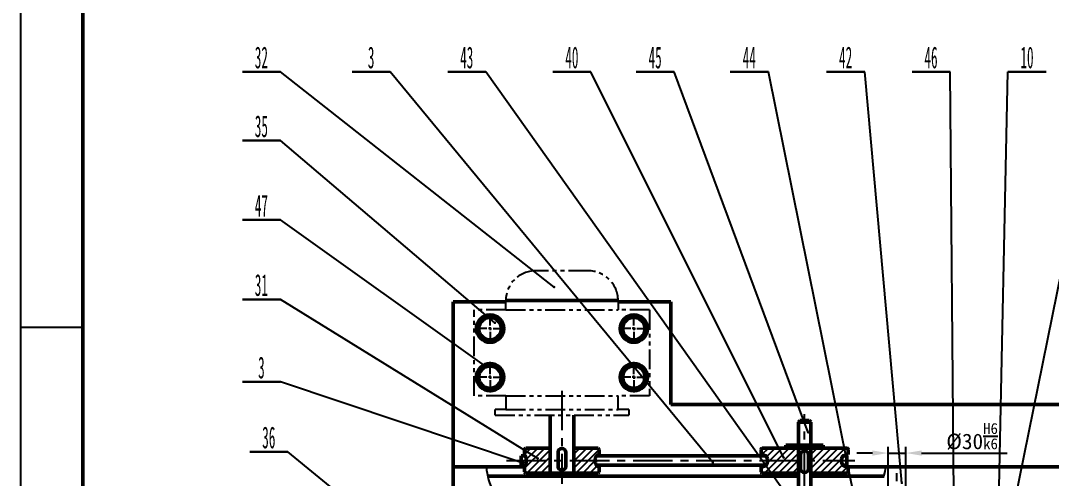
# Model space of a CAD drawing. Header units: millimetres. Extents: x 0 to 1189, y 0 to 841.
# Drawn here: x -0.1 to 331.2, y 371.9 to 519.1 of the extents above; entities that cross this region are included whole.
import ezdxf

# ---------------------------------------------------------------- set-up
doc = ezdxf.new("R2010")
doc.units = ezdxf.units.MM
doc.header["$PDSIZE"] = -1
doc.linetypes.add('CENTERX2', pattern=[20.32, 12.7, -2.54, 2.54, -2.54])
doc.linetypes.add('PHANTOM', pattern=[12.7, 6.35, -1.27, 1.27, -1.27, 1.27, -1.27])
for name, color, linetype in [('中心线', 1, 'CENTERX2'), ('剖面线', 6, 'Continuous'), ('双点划线', 2, 'PHANTOM'), ('尺寸线', 3, 'Continuous'), ('符号', 4, 'Continuous'), ('细实线', 7, 'Continuous')]:
    doc.layers.add(name, color=color, linetype=linetype)
doc.layers.add('粗实线', color=255, linetype='Continuous', lineweight=50)
doc.styles.add('SLDTEXTSTYLE5', font='TXT', dxfattribs={"width": 0.44421})
doc.dimstyles.new('SLDDIMSTYLE1', dxfattribs={"dimtxt": 0.18, "dimasz": 0.8, "dimexe": 0, "dimexo": 0.0625, "dimgap": 0, "dimtad": 0, "dimtih": 1, "dimtoh": 1, "dimdec": 0, "dimrnd": 1e-09, "dimzin": 0, "dimdsep": 46, "dimtxsty": 'Standard', "dimblk1": 'DOT', "dimblk2": 'DOT', "dimsah": 1, "dimcen": 0.09, "dimadec": 0, "dimazin": 0, "dimtfac": 0.8, "dimtdec": 0, "dimtofl": 0, "dimtmove": 0, "dimatfit": 3, "dimldrblk": 'DOT', "dimfxl": 0, "dimfrac": 2, "dimtolj": 1, "dimtzin": 0, "dimarcsym": 0})
doc.dimstyles.new('副本 ISO-25', dxfattribs={"dimscale": 2, "dimtxt": 2.5, "dimasz": 2.5, "dimexe": 1, "dimexo": 0, "dimtad": 1, "dimtoh": 1, "dimlfac": 5, "dimdsep": 46, "dimtxsty": 'Standard', "dimcen": 2.5, "dimclrd": 3, "dimclre": 3, "dimadec": 0, "dimazin": 0, "dimtfac": 1, "dimtmove": 0, "dimatfit": 3, "dimfxl": 0, "dimarcsym": 0})

# ---------------------------------------------------------------- blocks, each defined once
blk = doc.blocks.new('SW_NOTE_0_36')
at = {"layer": '符号', "color": 0}
for p, q in [((-12.24, 0), (0, 0)), ((0, 0), (-12.24, 0)), ((-12.24, 0), (0, 0)), ((0, 0), (-12.24, 0)), ((-12.24, 0), (0, 0)), ((0, 0), (-12.24, 0))]:
    blk.add_line(p, q, dxfattribs=at)
at = {"layer": '符号', "color": 0, "insert": (-6.13, 8.12), "char_height": 7, "attachment_point": 2, "style": 'SLDTEXTSTYLE5'}
blk.add_mtext('32', dxfattribs=at)
blk = doc.blocks.new('_Dot')
at = {"color": 0, "linetype": 'ByBlock', "lineweight": -2}
blk.add_line((-0.5, 0), (-1, 0), dxfattribs=at)
at = {"color": 0, "linetype": 'ByBlock', "const_width": 0.5}
blk.add_lwpolyline([(-0.25, 0, 1), (0.25, 0, 1)], format="xyb", close=True, dxfattribs=at)
blk = doc.blocks.new('SW_NOTE_0_37')
at = {"layer": '符号', "color": 0}
for p, q in [((-12.24, 0), (0, 0)), ((0, 0), (-12.24, 0)), ((-12.24, 0), (0, 0)), ((0, 0), (-12.24, 0)), ((-12.24, 0), (0, 0)), ((0, 0), (-12.24, 0))]:
    blk.add_line(p, q, dxfattribs=at)
at = {"layer": '符号', "color": 0, "insert": (-6.13, 8.12), "char_height": 7, "attachment_point": 2, "style": 'SLDTEXTSTYLE5'}
blk.add_mtext('35', dxfattribs=at)
blk = doc.blocks.new('SW_NOTE_0_38')
at = {"layer": '符号', "color": 0}
for p, q in [((-12.24, 0), (0, 0)), ((0, 0), (-12.24, 0)), ((-12.24, 0), (0, 0)), ((0, 0), (-12.24, 0)), ((-12.24, 0), (0, 0)), ((0, 0), (-12.24, 0))]:
    blk.add_line(p, q, dxfattribs=at)
at = {"layer": '符号', "color": 0, "insert": (-6.13, 8.12), "char_height": 7, "attachment_point": 2, "style": 'SLDTEXTSTYLE5'}
blk.add_mtext('47', dxfattribs=at)
blk = doc.blocks.new('SW_NOTE_0_39')
at = {"layer": '符号', "color": 0}
for p, q in [((-12.24, 0), (0, 0)), ((0, 0), (-12.24, 0)), ((-12.24, 0), (0, 0)), ((0, 0), (-12.24, 0)), ((-12.24, 0), (0, 0)), ((0, 0), (-12.24, 0))]:
    blk.add_line(p, q, dxfattribs=at)
at = {"layer": '符号', "color": 0, "insert": (-6.13, 8.12), "char_height": 7, "attachment_point": 2, "style": 'SLDTEXTSTYLE5'}
blk.add_mtext('31', dxfattribs=at)
blk = doc.blocks.new('SW_NOTE_0_40')
at = {"layer": '符号', "color": 0}
for p, q in [((-12.24, 0), (0, 0)), ((0, 0), (-12.24, 0)), ((-12.24, 0), (0, 0)), ((0, 0), (-12.24, 0)), ((-12.24, 0), (0, 0)), ((0, 0), (-12.24, 0))]:
    blk.add_line(p, q, dxfattribs=at)
at = {"layer": '符号', "color": 0, "insert": (-6.12, 8.12), "char_height": 7, "attachment_point": 2, "style": 'SLDTEXTSTYLE5'}
blk.add_mtext('3', dxfattribs=at)
blk = doc.blocks.new('SW_NOTE_0_42')
at = {"layer": '符号', "color": 0}
for p, q in [((-12.24, 0), (0, 0)), ((0, 0), (-12.24, 0)), ((-12.24, 0), (0, 0)), ((0, 0), (-12.24, 0)), ((-12.24, 0), (0, 0)), ((0, 0), (-12.24, 0))]:
    blk.add_line(p, q, dxfattribs=at)
at = {"layer": '符号', "color": 0, "insert": (-6.13, 8.12), "char_height": 7, "attachment_point": 2, "style": 'SLDTEXTSTYLE5'}
blk.add_mtext('36', dxfattribs=at)
blk = doc.blocks.new('SW_NOTE_0_47')
at = {"layer": '符号', "color": 0}
for p, q in [((-12.24, 0), (0, 0)), ((0, 0), (-12.24, 0)), ((-12.24, 0), (0, 0)), ((0, 0), (-12.24, 0)), ((-12.24, 0), (0, 0)), ((0, 0), (-12.24, 0))]:
    blk.add_line(p, q, dxfattribs=at)
at = {"layer": '符号', "color": 0, "insert": (-6.12, 8.12), "char_height": 7, "attachment_point": 2, "style": 'SLDTEXTSTYLE5'}
blk.add_mtext('3', dxfattribs=at)
blk = doc.blocks.new('SW_NOTE_0_48')
at = {"layer": '符号', "color": 0}
for p, q in [((-12.24, 0), (0, 0)), ((0, 0), (-12.24, 0)), ((-12.24, 0), (0, 0)), ((0, 0), (-12.24, 0)), ((-12.24, 0), (0, 0)), ((0, 0), (-12.24, 0))]:
    blk.add_line(p, q, dxfattribs=at)
at = {"layer": '符号', "color": 0, "insert": (-6.13, 8.12), "char_height": 7, "attachment_point": 2, "style": 'SLDTEXTSTYLE5'}
blk.add_mtext('40', dxfattribs=at)
blk = doc.blocks.new('SW_NOTE_0_49')
at = {"layer": '符号', "color": 0}
for p, q in [((-12.24, 0), (0, 0)), ((0, 0), (-12.24, 0)), ((-12.24, 0), (0, 0)), ((0, 0), (-12.24, 0)), ((-12.24, 0), (0, 0)), ((0, 0), (-12.24, 0))]:
    blk.add_line(p, q, dxfattribs=at)
at = {"layer": '符号', "color": 0, "insert": (-6.13, 8.12), "char_height": 7, "attachment_point": 2, "style": 'SLDTEXTSTYLE5'}
blk.add_mtext('45', dxfattribs=at)
blk = doc.blocks.new('SW_NOTE_0_50')
at = {"layer": '符号', "color": 0}
for p, q in [((-12.24, 0), (0, 0)), ((0, 0), (-12.24, 0)), ((-12.24, 0), (0, 0)), ((0, 0), (-12.24, 0)), ((-12.24, 0), (0, 0)), ((0, 0), (-12.24, 0))]:
    blk.add_line(p, q, dxfattribs=at)
at = {"layer": '符号', "color": 0, "insert": (-6.13, 8.12), "char_height": 7, "attachment_point": 2, "style": 'SLDTEXTSTYLE5'}
blk.add_mtext('43', dxfattribs=at)
blk = doc.blocks.new('SW_NOTE_0_51')
at = {"layer": '符号', "color": 0}
for p, q in [((-12.24, 0), (0, 0)), ((0, 0), (-12.24, 0)), ((-12.24, 0), (0, 0)), ((0, 0), (-12.24, 0)), ((-12.24, 0), (0, 0)), ((0, 0), (-12.24, 0))]:
    blk.add_line(p, q, dxfattribs=at)
at = {"layer": '符号', "color": 0, "insert": (-6.13, 8.12), "char_height": 7, "attachment_point": 2, "style": 'SLDTEXTSTYLE5'}
blk.add_mtext('44', dxfattribs=at)
blk = doc.blocks.new('SW_NOTE_0_52')
at = {"layer": '符号', "color": 0}
for p, q in [((-12.24, 0), (0, 0)), ((0, 0), (-12.24, 0)), ((-12.24, 0), (0, 0)), ((0, 0), (-12.24, 0)), ((-12.24, 0), (0, 0)), ((0, 0), (-12.24, 0))]:
    blk.add_line(p, q, dxfattribs=at)
at = {"layer": '符号', "color": 0, "insert": (-6.13, 8.12), "char_height": 7, "attachment_point": 2, "style": 'SLDTEXTSTYLE5'}
blk.add_mtext('42', dxfattribs=at)
blk = doc.blocks.new('SW_NOTE_0_53')
at = {"layer": '符号', "color": 0}
for p, q in [((0, 0), (12.24, 0)), ((12.24, 0), (0, 0)), ((0, 0), (12.24, 0)), ((12.24, 0), (0, 0)), ((0, 0), (12.24, 0)), ((12.24, 0), (0, 0))]:
    blk.add_line(p, q, dxfattribs=at)
at = {"layer": '符号', "color": 0, "insert": (6.12, 8.12), "char_height": 7, "attachment_point": 2, "style": 'SLDTEXTSTYLE5'}
blk.add_mtext('10', dxfattribs=at)
blk = doc.blocks.new('SW_NOTE_0_62')
at = {"layer": '符号', "color": 0}
for p, q in [((-12.24, 0), (0, 0)), ((0, 0), (-12.24, 0)), ((-12.24, 0), (0, 0)), ((0, 0), (-12.24, 0)), ((-12.24, 0), (0, 0)), ((0, 0), (-12.24, 0))]:
    blk.add_line(p, q, dxfattribs=at)
at = {"layer": '符号', "color": 0, "insert": (-6.13, 8.12), "char_height": 7, "attachment_point": 2, "style": 'SLDTEXTSTYLE5'}
blk.add_mtext('46', dxfattribs=at)
blk = doc.blocks.new('SW_CENTERMARKSYMBOL_13')
at = {"layer": '中心线', "color": 0}
for p, q in [((0, 1), (0, 4.9)), ((-1, 0), (-4.9, 0)), ((0, 0), (-0.5, 0)), ((0, 0), (0, 0.5)), ((0, 0), (0, -0.5)), ((0, 0), (0.5, 0)), ((1, 0), (4.9, 0)), ((0, -1), (0, -4.9))]:
    blk.add_line(p, q, dxfattribs=at)
blk = doc.blocks.new('SW_CENTERMARKSYMBOL_14')
at = {"layer": '中心线', "color": 0}
for p, q in [((0, 1), (0, 4.9)), ((-1, 0), (-4.9, 0)), ((0, 0), (-0.5, 0)), ((0, 0), (0, 0.5)), ((0, 0), (0, -0.5)), ((0, 0), (0.5, 0)), ((1, 0), (4.9, 0)), ((0, -1), (0, -4.9))]:
    blk.add_line(p, q, dxfattribs=at)
blk = doc.blocks.new('SW_CENTERMARKSYMBOL_15')
at = {"layer": '中心线', "color": 0}
for p, q in [((0, 1), (0, 4.9)), ((-1, 0), (-4.9, 0)), ((0, 0), (-0.5, 0)), ((0, 0), (0, 0.5)), ((0, 0), (0, -0.5)), ((0, 0), (0.5, 0)), ((1, 0), (4.9, 0)), ((0, -1), (0, -4.9))]:
    blk.add_line(p, q, dxfattribs=at)
blk = doc.blocks.new('SW_CENTERMARKSYMBOL_16')
at = {"layer": '中心线', "color": 0}
for p, q in [((0, 1), (0, 4.9)), ((-1, 0), (-4.9, 0)), ((0, 0), (-0.5, 0)), ((0, 0), (0, 0.5)), ((0, 0), (0, -0.5)), ((0, 0), (0.5, 0)), ((1, 0), (4.9, 0)), ((0, -1), (0, -4.9))]:
    blk.add_line(p, q, dxfattribs=at)
blk = doc.blocks.new('*D179')
at = {"layer": 'Defpoints', "color": 0}
for p in [(284.46, 380.09), (278.69, 368.01), (284.46, 368.01)]:
    blk.add_point(p, dxfattribs=at)
at = {"layer": '尺寸线', "color": 3, "lineweight": -2}
for p, q in [((278.69, 368.01), (278.69, 382.09)), ((284.46, 368.01), (284.46, 382.09)), ((273.69, 380.09), (268.69, 380.09)), ((278.69, 380.09), (284.46, 380.09)), ((289.46, 380.09), (316.96, 380.09))]:
    blk.add_line(p, q, dxfattribs=at)
at = {"layer": '尺寸线', "color": 3}
for points in [[(273.69, 380.92), (273.69, 379.25), (278.69, 380.09)], [(289.46, 380.92), (289.46, 379.25), (284.46, 380.09)]]:
    blk.add_solid(points, dxfattribs=at)
at = {"layer": '尺寸线', "color": 0, "insert": (305.71, 385.42), "char_height": 5, "attachment_point": 5}
blk.add_mtext('%%C30{\\H0.7x;\\SH6/k6;}', dxfattribs=at)

msp = doc.modelspace()

# ---------------------------------------------------------------- hatches: boundary and pattern name
at = {"layer": '剖面线'}
h = msp.add_hatch(dxfattribs=at)
h.set_pattern_fill('ANSI31', color=256, scale=0.5, style=0)
edge = h.paths.add_edge_path()
edge.add_spline(control_points=[(162.4609, 377.2425), (162.4609, 377.1232), (162.4475, 377.0032), (162.421, 376.887), (162.3812, 376.7124), (162.3107, 376.5422), (162.2153, 376.3907), (162.1304, 376.2557), (162.024, 376.1321), (161.9029, 376.0283)], knot_values=[0.0000002, 0.0000002, 0.0000002, 0.0000002, 0.00178884, 0.00178884, 0.00178884, 0.0044966, 0.0044966, 0.0044966, 0.00690766, 0.00690766, 0.00690766, 0.00690766], weights=[1, 1, 1, 1, 1, 1, 1, 1, 1, 1], degree=3, periodic=0)
edge.add_line((161.9029, 376.0283), (161.9029, 374.0738))
edge.add_line((161.9029, 374.0738), (162.3029, 373.6738))
edge.add_line((162.3029, 373.6738), (169.9029, 373.6738))
edge.add_line((169.9029, 373.6738), (170.1029, 373.8738))
edge.add_line((170.1029, 373.8738), (170.1029, 381.4738))
edge.add_line((170.1029, 381.4738), (169.9029, 381.6738))
edge.add_line((169.9029, 381.6738), (162.3029, 381.6738))
edge.add_line((162.3029, 381.6738), (161.9029, 381.2738))
edge.add_line((161.9029, 381.2738), (161.9029, 379.3193))
edge.add_spline(control_points=[(161.9029, 379.3193), (161.9785, 379.2545), (162.0482, 379.1823), (162.1104, 379.1046), (162.2222, 378.9648), (162.3115, 378.8037), (162.3708, 378.6347), (162.43, 378.4657), (162.4609, 378.2842), (162.4609, 378.1051)], knot_values=[0.00029639, 0.00029639, 0.00029639, 0.00029639, 0.00178886, 0.00178886, 0.00178886, 0.00449661, 0.00449661, 0.00449661, 0.00720417, 0.00720417, 0.00720417, 0.00720417], weights=[1, 1, 1, 1, 1, 1, 1, 1, 1, 1], degree=3, periodic=0)
edge.add_line((162.4609, 378.1051), (162.4609, 377.2425))
h = msp.add_hatch(dxfattribs=at)
h.set_pattern_fill('ANSI31', color=256, scale=0.5, style=0)
edge = h.paths.add_edge_path(flags=0)
edge.add_spline(control_points=[(184.6194, 378.1051), (184.6194, 378.1326), (184.6201, 378.16), (184.6215, 378.1873), (184.6307, 378.3662), (184.6709, 378.5459), (184.7388, 378.7116), (184.8067, 378.8773), (184.9041, 379.0336), (185.023, 379.1675), (185.1419, 379.3014), (185.2856, 379.4166), (185.4421, 379.5036), (185.5852, 379.5832), (185.7425, 379.6412), (185.9029, 379.6735)], knot_values=[0.0000002, 0.0000002, 0.0000002, 0.0000002, 0.00041132, 0.00041132, 0.00041132, 0.00313526, 0.00313526, 0.00313526, 0.00585922, 0.00585922, 0.00585922, 0.00858318, 0.00858318, 0.00858318, 0.01107323, 0.01107323, 0.01107323, 0.01107323], weights=[1, 1, 1, 1, 1, 1, 1, 1, 1, 1, 1, 1, 1, 1, 1, 1], degree=3, periodic=0)
edge.add_line((185.9029, 379.6735), (185.9029, 381.2738))
edge.add_line((185.9029, 381.2738), (185.5029, 381.6738))
edge.add_line((185.5029, 381.6738), (177.9029, 381.6738))
edge.add_line((177.9029, 381.6738), (177.7029, 381.4738))
edge.add_line((177.7029, 381.4738), (177.7029, 373.8738))
edge.add_line((177.7029, 373.8738), (177.9029, 373.6738))
edge.add_line((177.9029, 373.6738), (185.5029, 373.6738))
edge.add_line((185.5029, 373.6738), (185.9029, 374.0738))
edge.add_line((185.9029, 374.0738), (185.9029, 375.6741))
edge.add_spline(control_points=[(185.9029, 375.6741), (185.8913, 375.6764), (185.8797, 375.6789), (185.8681, 375.6815), (185.6934, 375.7208), (185.5231, 375.7908), (185.3712, 375.8858), (185.2194, 375.9807), (185.0818, 376.1032), (184.97, 376.243), (184.8581, 376.3828), (184.7688, 376.5439), (184.7096, 376.7129), (184.6503, 376.8819), (184.6194, 377.0634), (184.6194, 377.2425)], knot_values=[0.00023342, 0.00023342, 0.00023342, 0.00023342, 0.00041137, 0.00041137, 0.00041137, 0.00313532, 0.00313532, 0.00313532, 0.00585926, 0.00585926, 0.00585926, 0.0085832, 0.0085832, 0.0085832, 0.01130693, 0.01130693, 0.01130693, 0.01130693], weights=[1, 1, 1, 1, 1, 1, 1, 1, 1, 1, 1, 1, 1, 1, 1, 1], degree=3, periodic=0)
edge.add_line((184.6194, 377.2425), (184.6194, 378.1051))
h = msp.add_hatch(dxfattribs=at)
h.set_pattern_fill('ANSI31', color=256, scale=0.5, style=0)
edge = h.paths.add_edge_path(flags=0)
edge.add_line((237.8749, 381.2738), (237.8749, 379.6738))
edge.add_arc((238.1329, 377.8159), 1.8758, 7.903842, 97.903842, ccw=False)
edge.add_line((239.9908, 378.0738), (239.9908, 377.2738))
edge.add_arc((238.1329, 377.5317), 1.8758, 262.096158, 352.096158, ccw=False)
edge.add_line((237.8749, 375.6738), (237.8749, 374.0738))
edge.add_arc((238.2749, 374.0738), 0.4, 180, 270)
edge.add_line((238.2749, 373.6738), (249.8749, 373.6738))
edge.add_line((249.8749, 373.6738), (249.8749, 381.6738))
edge.add_line((249.8749, 381.6738), (238.2749, 381.6738))
edge.add_arc((238.2749, 381.2738), 0.4, 90, 180)
h = msp.add_hatch(dxfattribs=at)
h.set_pattern_fill('ANSI31', color=256, scale=0.5, style=0)
edge = h.paths.add_edge_path(flags=0)
edge.add_line((265.4749, 381.6738), (253.8749, 381.6738))
edge.add_line((253.8749, 381.6738), (253.8749, 373.6738))
edge.add_line((253.8749, 373.6738), (265.4749, 373.6738))
edge.add_arc((265.4749, 374.0738), 0.4, 270, 360)
edge.add_line((265.8749, 374.0738), (265.8749, 375.6738))
edge.add_arc((265.617, 377.5317), 1.8758, 187.903842, 277.903842, ccw=False)
edge.add_line((263.7591, 377.2738), (263.7591, 378.0738))
edge.add_arc((265.617, 377.8159), 1.8758, 82.096158, 172.096158, ccw=False)
edge.add_line((265.8749, 379.6738), (265.8749, 381.2738))
edge.add_arc((265.4749, 381.2738), 0.4, 0, 90)
h = msp.add_hatch(dxfattribs=at)
h.set_pattern_fill('ANSI31', color=256, style=0)
h.paths.add_polyline_path([(160.7609, 376.1738), (161.7609, 376.1738), (161.7609, 379.1738), (160.7609, 379.1738)], flags=0)
at = {"layer": '粗实线'}
h = msp.add_hatch(color=256, dxfattribs=at)
h.dxf.hatch_style = 1
h.paths.add_polyline_path([(250.1749, 382.6516), (249.8749, 382.6516), (245.8749, 382.6516), (245.8749, 381.6738), (249.8749, 381.6738), (250.1749, 381.6738)])
h.paths.add_polyline_path([(257.8749, 382.6516), (253.8749, 382.6516), (253.5749, 382.6516), (253.5749, 381.6738), (253.8749, 381.6738), (257.8749, 381.6738)])

# ---------------------------------------------------------------- linework, layer by layer
msp.add_arc((267.8749, 375.6738), 10, 342.542397, 0)
msp.add_open_spline([(149.557, 375.6738), (150.1276, 370.1635), (159.2336, 349.689), (193.2827, 348.1104), (198.0968, 362.9274), (198.35, 365.6738)], degree=3, knots=[0.39264045, 0.39264045, 0.39264045, 0.39264045, 0.509681418, 0.803556121, 0.864491743, 0.864491743, 0.864491743, 0.864491743])
at = {"layer": '中心线'}
for p, q in [((173.9029, 400.1336), (173.9029, 370.2175)), ((251.8749, 328.5591), (251.8749, 392.5591)), ((156.1249, 377.6459), (268.057, 377.6459)), ((281.5749, 294.8761), (281.5749, 375.6218))]:
    msp.add_line(p, q, dxfattribs=at)
at = {"layer": '剖面线'}
msp.add_line((249.8749, 381.6738), (245.8749, 381.6738), dxfattribs=at)
at = {"layer": '双点划线'}
for p, q in [((155.8661, 426.0738), (155.8661, 429.0738)), ((191.9398, 429.0738), (191.9398, 426.0738)), ((145.7199, 398.4738), (145.7199, 426.0738)), ((155.8661, 426.0738), (145.7199, 426.0738)), ((155.8661, 426.0738), (155.8768, 426.0738)), ((155.8661, 426.0738), (191.9398, 426.0738)), ((202.0859, 426.0738), (191.9398, 426.0738)), ((202.0859, 426.0738), (202.0859, 398.4738)), ((155.8768, 398.4738), (145.7199, 398.4738)), ((155.8768, 398.4738), (155.8768, 394.0738)), ((155.8768, 398.4738), (191.9291, 398.4738)), ((191.9291, 394.0738), (191.9291, 398.4738)), ((202.0859, 398.4738), (191.9291, 398.4738)), ((152.4189, 392.2738), (152.4189, 394.0738)), ((155.8768, 394.0738), (152.4189, 394.0738)), ((152.4189, 392.2738), (195.3869, 392.2738)), ((155.8768, 394.0738), (191.9291, 394.0738)), ((195.3869, 394.0738), (191.9291, 394.0738)), ((195.3869, 394.0738), (195.3869, 392.2738))]:
    msp.add_line(p, q, dxfattribs=at)
for centre, start, end in [((165.4661, 429.0738), 90, 180), ((182.3398, 429.0738), 0, 90)]:
    msp.add_arc(centre, 9.6, start, end, dxfattribs=at)
msp.add_open_spline([(182.3398, 438.6738), (182.3257, 438.6738), (182.2978, 438.6738), (182.0735, 438.6738), (181.7205, 438.6738), (181.2303, 438.6738), (180.6155, 438.6738), (179.8856, 438.6738), (179.0537, 438.6738), (178.1334, 438.6738), (177.1407, 438.6738), (176.0928, 438.6738), (175.0073, 438.6738), (173.903, 438.6738), (172.7986, 438.6738), (171.7131, 438.6738), (170.6652, 438.6738), (169.6725, 438.6738), (168.7523, 438.6738), (167.9203, 438.6738), (167.1904, 438.6738), (166.5756, 438.6738), (166.0854, 438.6738), (165.7324, 438.6738), (165.5081, 438.6738), (165.4801, 438.6738), (165.4661, 438.6738)], degree=3, knots=[0, 0, 0, 0, 0.04176784, 0.08329882, 0.12500307, 0.16664437, 0.2083561, 0.24999948, 0.29165369, 0.33335125, 0.37499958, 0.41665257, 0.45834748, 0.49999998, 0.54164883, 0.58334373, 0.62500038, 0.66664505, 0.70834261, 0.75000048, 0.7916402, 0.83335193, 0.87499689, 0.91669749, 0.95823033, 1, 1, 1, 1], dxfattribs=at)
at = {"layer": '粗实线'}
for p, q in [((19.9495, 820.9821), (19.9495, 19.9821)), ((138.9029, 428.6738), (155.8661, 428.6738)), ((138.9029, 375.6738), (138.9029, 428.6738)), ((191.9398, 429.0738), (155.8661, 429.0738)), ((191.9398, 428.6738), (208.9029, 428.6738)), ((208.9029, 395.6738), (208.9029, 428.6738)), ((208.9029, 395.6738), (383.9029, 395.6738)), ((170.1029, 392.2738), (170.1029, 381.6738)), ((177.7029, 373.6738), (177.7029, 392.2738)), ((250.3749, 390.5591), (249.8749, 390.0591)), ((249.8749, 390.0591), (249.8749, 382.6516)), ((249.8749, 390.0591), (253.8749, 390.0591)), ((253.3749, 390.5591), (250.3749, 390.5591)), ((253.3749, 390.5591), (253.8749, 390.0591)), ((253.8749, 382.6516), (253.8749, 390.0591)), ((162.3029, 381.6738), (161.9029, 381.2738)), ((161.9029, 381.2738), (161.9029, 379.3193)), ((162.3029, 381.6738), (170.1029, 381.6738)), ((170.1029, 381.6738), (170.1029, 373.6738)), ((177.7029, 381.6738), (177.9029, 381.6738)), ((177.7029, 373.8738), (177.7029, 381.4738)), ((177.9029, 381.6738), (185.5029, 381.6738)), ((185.9029, 381.2738), (185.5029, 381.6738)), ((185.9029, 379.6735), (185.9029, 381.2738)), ((237.8749, 379.6738), (237.8749, 381.2738)), ((249.8749, 381.6738), (238.2749, 381.6738)), ((245.8749, 381.6738), (245.8749, 382.6516)), ((245.8749, 382.6516), (249.8749, 382.6516)), ((249.8749, 382.6516), (253.8749, 382.6516)), ((249.8749, 373.6738), (249.8749, 381.6738)), ((249.8749, 381.6738), (253.8749, 381.6738)), ((249.8749, 381.6738), (249.8749, 364.3363)), ((250.1749, 382.6516), (250.1749, 381.6738)), ((253.5749, 382.6516), (253.5749, 381.6738)), ((253.8749, 382.6516), (257.8749, 382.6516)), ((253.8749, 381.6738), (253.8749, 373.6738)), ((265.4749, 381.6738), (253.8749, 381.6738)), ((253.8749, 364.3363), (253.8749, 381.6738)), ((257.8749, 382.6516), (257.8749, 381.6738)), ((265.8749, 381.2738), (265.8749, 379.6738)), ((160.7609, 376.1738), (160.7609, 379.1738)), ((161.7609, 379.1738), (160.7609, 379.1738)), ((161.7609, 379.1738), (162.0135, 379.1738)), ((162.4609, 377.2425), (162.4609, 378.1051)), ((184.6194, 378.1051), (184.6194, 377.2425)), ((185.0308, 379.1738), (194.6619, 379.1738)), ((195.39, 379.1738), (194.6619, 379.1738)), ((228.0624, 379.1738), (195.39, 379.1738)), ((228.0624, 379.1738), (229.8153, 379.1738)), ((229.8153, 379.1738), (239.4269, 379.1738)), ((237.8749, 379.6738), (238.3908, 379.6738)), ((239.9908, 378.0738), (239.9908, 377.2738)), ((263.7591, 377.2738), (263.7591, 378.0738)), ((264.323, 379.1738), (264.4591, 379.1738)), ((264.4591, 379.1738), (265.4591, 379.1738)), ((265.3591, 379.6738), (265.8749, 379.6738)), ((265.4591, 376.1738), (265.4591, 379.1738)), ((138.9029, 375.6738), (138.9029, 278.6738)), ((149.557, 375.6738), (138.9029, 375.6738)), ((149.557, 375.6738), (161.9029, 375.6738)), ((161.7609, 376.1738), (160.7609, 376.1738)), ((161.7609, 376.1738), (162.0002, 376.1738)), ((161.9029, 376.0283), (161.9029, 374.0738)), ((185.0477, 376.1738), (194.6619, 376.1738)), ((185.9029, 374.0738), (185.9029, 375.6741)), ((196.7725, 376.1738), (194.6619, 376.1738)), ((228.0624, 376.1738), (196.7725, 376.1738)), ((228.0624, 376.1738), (229.8153, 376.1738)), ((229.8153, 376.1738), (239.4269, 376.1738)), ((237.8749, 375.6738), (238.3908, 375.6738)), ((237.8749, 374.0738), (237.8749, 375.6738)), ((264.323, 376.1738), (264.4591, 376.1738)), ((264.4591, 376.1738), (265.4591, 376.1738)), ((265.3591, 375.6738), (265.8749, 375.6738)), ((265.8749, 375.6738), (277.8749, 375.6738)), ((265.8749, 375.6738), (265.8749, 374.0738)), ((373.9029, 375.6738), (277.8749, 375.6738)), ((249.8749, 372.6738), (150.0844, 372.6738)), ((161.9029, 374.0738), (162.3029, 373.6738)), ((162.3029, 373.6738), (169.5667, 373.6738)), ((170.21, 373.6738), (169.5667, 373.6738)), ((170.21, 373.6738), (173.9029, 373.6738)), ((173.9029, 373.6738), (177.7029, 373.6738)), ((177.9029, 373.6738), (177.7029, 373.6738)), ((177.9029, 373.6738), (185.5029, 373.6738)), ((185.5029, 373.6738), (185.9029, 374.0738)), ((249.8749, 373.6738), (238.2749, 373.6738)), ((265.4749, 373.6738), (253.8749, 373.6738)), ((277.4143, 372.6738), (253.8749, 372.6738))]:
    msp.add_line(p, q, dxfattribs=at)
at = {"layer": '粗实线', "ltscale": 0.4}
for p, q in [((172.6429, 375.8076), (172.6429, 380.2876)), ((175.1629, 375.8076), (175.1629, 380.2876)), ((250.6149, 375.0675), (250.6149, 379.5475)), ((253.1349, 375.0675), (253.1349, 379.5475))]:
    msp.add_line(p, q, dxfattribs=at)
at = {"layer": '粗实线'}
for centre in [(150.7984, 420.0738), (197.0075, 420.0738), (150.7984, 404.4738), (197.0075, 404.4738)]:
    msp.add_circle(centre, 4.4, dxfattribs=at)
for centre, radius, start, end in [((150.7984, 420.0738), 3.6, 120, 180), ((150.7984, 420.0738), 3.6, 60, 120), ((150.7984, 420.0738), 3.6, 360, 60), ((197.0075, 420.0738), 3.6, 120, 180), ((197.0075, 420.0738), 3.6, 60, 120), ((197.0075, 420.0738), 3.6, 360, 60), ((150.7984, 420.0738), 3.6, 180, 240), ((150.7984, 420.0738), 3.6, 300, 360), ((197.0075, 420.0738), 3.6, 180, 240), ((197.0075, 420.0738), 3.6, 300, 360), ((150.7984, 420.0738), 3.6, 240, 300), ((197.0075, 420.0738), 3.6, 240, 300), ((150.7984, 404.4738), 3.6, 120, 180), ((150.7984, 404.4738), 3.6, 60, 120), ((150.7984, 404.4738), 3.6, 360, 60), ((197.0075, 404.4738), 3.6, 120, 180), ((197.0075, 404.4738), 3.6, 60, 120), ((197.0075, 404.4738), 3.6, 360, 60), ((150.7984, 404.4738), 3.6, 180, 240), ((150.7984, 404.4738), 3.6, 300, 360), ((197.0075, 404.4738), 3.6, 180, 240), ((197.0075, 404.4738), 3.6, 300, 360), ((150.7984, 404.4738), 3.6, 240, 300), ((197.0075, 404.4738), 3.6, 240, 300), ((238.2749, 381.2738), 0.4, 90, 180), ((265.4749, 381.2738), 0.4, 0, 90), ((238.1329, 377.8159), 1.8758, 7.903842, 97.903842), ((265.617, 377.8159), 1.8758, 82.096158, 172.096158), ((238.1329, 377.5317), 1.8758, 262.096158, 352.096158), ((265.617, 377.5317), 1.8758, 187.903842, 277.903842), ((238.2749, 374.0738), 0.4, 180, 270), ((265.4749, 374.0738), 0.4, 270, 0)]:
    msp.add_arc(centre, radius, start, end, dxfattribs=at)
at = {"layer": '粗实线', "ltscale": 0.4}
for centre, start, end in [((173.9029, 380.2876), 0, 180), ((251.8749, 379.5475), 0, 180), ((173.9029, 375.8076), 180, 0), ((251.8749, 375.0675), 180, 0)]:
    msp.add_arc(centre, 1.26, start, end, dxfattribs=at)
at = {"layer": '粗实线'}
for points, knots in [([(150.7984, 424.2307), (150.506, 424.062), (149.916, 423.7213), (149.3061, 423.3692), (148.9984, 423.1915)], [0, 0, 0, 0, 0.495457963, 1, 1, 1, 1]), ([(152.5984, 423.1915), (152.3645, 423.3265), (151.8934, 423.5985), (151.2933, 423.945), (150.9315, 424.1539), (150.7984, 424.2307)], [0, 0, 0, 0, 0.38387109, 0.77334068, 1, 1, 1, 1]), ([(197.0075, 424.2307), (196.7152, 424.062), (196.1252, 423.7213), (195.5152, 423.3692), (195.2075, 423.1915)], [0, 0, 0, 0, 0.49545796, 1, 1, 1, 1]), ([(198.8075, 423.1915), (198.5737, 423.3265), (198.1026, 423.5985), (197.5025, 423.945), (197.1406, 424.1539), (197.0075, 424.2307)], [0, 0, 0, 0, 0.383871093, 0.773340675, 1, 1, 1, 1]), ([(148.9984, 423.1915), (148.9557, 423.1669), (148.6326, 422.9803), (148.0234, 422.6286), (147.475, 422.312), (147.1984, 422.1523)], [0, 0, 0, 0, 0.07010709, 0.53079324, 1, 1, 1, 1]), ([(147.1984, 422.1523), (147.1984, 421.8147), (147.1984, 421.1334), (147.1984, 420.4291), (147.1984, 420.0738)], [0, 0, 0, 0, 0.49545796, 1, 1, 1, 1]), ([(154.3984, 422.1523), (154.1768, 422.2802), (153.7318, 422.5371), (153.127, 422.8863), (152.7471, 423.1056), (152.5984, 423.1915)], [0, 0, 0, 0, 0.37618234, 0.7558189, 1, 1, 1, 1]), ([(154.3984, 420.0738), (154.3984, 420.1231), (154.3984, 420.4962), (154.3984, 421.1996), (154.3984, 421.8328), (154.3984, 422.1523)], [0, 0, 0, 0, 0.07010709, 0.53079324, 1, 1, 1, 1]), ([(195.2075, 423.1915), (195.1648, 423.1669), (194.8417, 422.9803), (194.2325, 422.6286), (193.6842, 422.312), (193.4075, 422.1523)], [0, 0, 0, 0, 0.07010709, 0.53079324, 1, 1, 1, 1]), ([(193.4075, 422.1523), (193.4075, 421.8147), (193.4075, 421.1334), (193.4075, 420.4291), (193.4075, 420.0738)], [0, 0, 0, 0, 0.49545796, 1, 1, 1, 1]), ([(200.6075, 422.1523), (200.386, 422.2802), (199.9409, 422.5371), (199.3361, 422.8863), (198.9562, 423.1056), (198.8075, 423.1915)], [0, 0, 0, 0, 0.37618234, 0.7558189, 1, 1, 1, 1]), ([(200.6075, 420.0738), (200.6075, 420.1231), (200.6075, 420.4962), (200.6075, 421.1996), (200.6075, 421.8328), (200.6075, 422.1523)], [0, 0, 0, 0, 0.07010709, 0.53079324, 1, 1, 1, 1]), ([(147.1984, 420.0738), (147.1984, 420.0245), (147.1984, 419.6514), (147.1984, 418.948), (147.1984, 418.3148), (147.1984, 417.9953)], [0, 0, 0, 0, 0.07010709, 0.53079324, 1, 1, 1, 1]), ([(147.1984, 417.9953), (147.3315, 417.9185), (147.6902, 417.7114), (148.2902, 417.365), (148.7613, 417.093), (148.9984, 416.9561)], [0, 0, 0, 0, 0.22665983, 0.61085078, 1, 1, 1, 1]), ([(152.5984, 416.9561), (152.641, 416.9808), (152.9641, 417.1673), (153.5733, 417.519), (154.1217, 417.8356), (154.3984, 417.9953)], [0, 0, 0, 0, 0.070107087, 0.530793236, 1, 1, 1, 1]), ([(154.3984, 417.9953), (154.3984, 418.3329), (154.3984, 419.0142), (154.3984, 419.7185), (154.3984, 420.0738)], [0, 0, 0, 0, 0.495457963, 1, 1, 1, 1]), ([(193.4075, 420.0738), (193.4075, 420.0245), (193.4075, 419.6514), (193.4075, 418.948), (193.4075, 418.3148), (193.4075, 417.9953)], [0, 0, 0, 0, 0.07010709, 0.53079324, 1, 1, 1, 1]), ([(193.4075, 417.9953), (193.5406, 417.9185), (193.8994, 417.7114), (194.4994, 417.365), (194.9705, 417.093), (195.2075, 416.9561)], [0, 0, 0, 0, 0.22665983, 0.61085078, 1, 1, 1, 1]), ([(198.8075, 416.9561), (198.8502, 416.9808), (199.1733, 417.1673), (199.7825, 417.519), (200.3308, 417.8356), (200.6075, 417.9953)], [0, 0, 0, 0, 0.070107087, 0.530793236, 1, 1, 1, 1]), ([(200.6075, 417.9953), (200.6075, 418.3329), (200.6075, 419.0142), (200.6075, 419.7185), (200.6075, 420.0738)], [0, 0, 0, 0, 0.495457963, 1, 1, 1, 1]), ([(148.9984, 416.9561), (149.1471, 416.8703), (149.5247, 416.6523), (150.1295, 416.303), (150.5746, 416.0461), (150.7984, 415.9169)], [0, 0, 0, 0, 0.2441807, 0.62003708, 1, 1, 1, 1]), ([(150.7984, 415.9169), (151.0907, 416.0857), (151.6807, 416.4263), (152.2906, 416.7784), (152.5984, 416.9561)], [0, 0, 0, 0, 0.49545796, 1, 1, 1, 1]), ([(195.2075, 416.9561), (195.3562, 416.8703), (195.7338, 416.6523), (196.3387, 416.303), (196.7838, 416.0461), (197.0075, 415.9169)], [0, 0, 0, 0, 0.2441807, 0.62003708, 1, 1, 1, 1]), ([(197.0075, 415.9169), (197.2998, 416.0857), (197.8899, 416.4263), (198.4998, 416.7784), (198.8075, 416.9561)], [0, 0, 0, 0, 0.49545796, 1, 1, 1, 1]), ([(148.9984, 407.5915), (148.9557, 407.5669), (148.6326, 407.3803), (148.0234, 407.0286), (147.475, 406.712), (147.1984, 406.5523)], [0, 0, 0, 0, 0.07010709, 0.53079324, 1, 1, 1, 1]), ([(150.7984, 408.6307), (150.506, 408.462), (149.916, 408.1213), (149.3061, 407.7692), (148.9984, 407.5915)], [0, 0, 0, 0, 0.49545796, 1, 1, 1, 1]), ([(152.5984, 407.5915), (152.3645, 407.7265), (151.8934, 407.9985), (151.2933, 408.345), (150.9315, 408.5539), (150.7984, 408.6307)], [0, 0, 0, 0, 0.38387109, 0.77334068, 1, 1, 1, 1]), ([(154.3984, 406.5523), (154.1768, 406.6802), (153.7318, 406.9371), (153.127, 407.2863), (152.7471, 407.5056), (152.5984, 407.5915)], [0, 0, 0, 0, 0.37618234, 0.7558189, 1, 1, 1, 1]), ([(195.2075, 407.5915), (195.1648, 407.5669), (194.8417, 407.3803), (194.2325, 407.0286), (193.6842, 406.712), (193.4075, 406.5523)], [0, 0, 0, 0, 0.07010709, 0.53079324, 1, 1, 1, 1]), ([(197.0075, 408.6307), (196.7152, 408.462), (196.1252, 408.1213), (195.5152, 407.7692), (195.2075, 407.5915)], [0, 0, 0, 0, 0.49545796, 1, 1, 1, 1]), ([(198.8075, 407.5915), (198.5737, 407.7265), (198.1026, 407.9985), (197.5025, 408.345), (197.1406, 408.5539), (197.0075, 408.6307)], [0, 0, 0, 0, 0.38387109, 0.77334068, 1, 1, 1, 1]), ([(200.6075, 406.5523), (200.386, 406.6802), (199.9409, 406.9371), (199.3361, 407.2863), (198.9562, 407.5056), (198.8075, 407.5915)], [0, 0, 0, 0, 0.37618234, 0.7558189, 1, 1, 1, 1]), ([(147.1984, 406.5523), (147.1984, 406.2147), (147.1984, 405.5334), (147.1984, 404.8291), (147.1984, 404.4738)], [0, 0, 0, 0, 0.49545796, 1, 1, 1, 1]), ([(147.1984, 404.4738), (147.1984, 404.4245), (147.1984, 404.0514), (147.1984, 403.348), (147.1984, 402.7148), (147.1984, 402.3953)], [0, 0, 0, 0, 0.07010709, 0.53079324, 1, 1, 1, 1]), ([(154.3984, 404.4738), (154.3984, 404.5231), (154.3984, 404.8962), (154.3984, 405.5996), (154.3984, 406.2328), (154.3984, 406.5523)], [0, 0, 0, 0, 0.07010709, 0.53079324, 1, 1, 1, 1]), ([(154.3984, 402.3953), (154.3984, 402.7329), (154.3984, 403.4142), (154.3984, 404.1185), (154.3984, 404.4738)], [0, 0, 0, 0, 0.495457963, 1, 1, 1, 1]), ([(193.4075, 406.5523), (193.4075, 406.2147), (193.4075, 405.5334), (193.4075, 404.8291), (193.4075, 404.4738)], [0, 0, 0, 0, 0.49545796, 1, 1, 1, 1]), ([(193.4075, 404.4738), (193.4075, 404.4245), (193.4075, 404.0514), (193.4075, 403.348), (193.4075, 402.7148), (193.4075, 402.3953)], [0, 0, 0, 0, 0.07010709, 0.53079324, 1, 1, 1, 1]), ([(200.6075, 404.4738), (200.6075, 404.5231), (200.6075, 404.8962), (200.6075, 405.5996), (200.6075, 406.2328), (200.6075, 406.5523)], [0, 0, 0, 0, 0.07010709, 0.53079324, 1, 1, 1, 1]), ([(200.6075, 402.3953), (200.6075, 402.7329), (200.6075, 403.4142), (200.6075, 404.1185), (200.6075, 404.4738)], [0, 0, 0, 0, 0.495457963, 1, 1, 1, 1]), ([(147.1984, 402.3953), (147.3315, 402.3185), (147.6902, 402.1114), (148.2902, 401.765), (148.7613, 401.493), (148.9984, 401.3561)], [0, 0, 0, 0, 0.22665983, 0.61085078, 1, 1, 1, 1]), ([(148.9984, 401.3561), (149.1471, 401.2703), (149.5247, 401.0523), (150.1295, 400.703), (150.5746, 400.4461), (150.7984, 400.3169)], [0, 0, 0, 0, 0.2441807, 0.62003708, 1, 1, 1, 1]), ([(150.7984, 400.3169), (151.0907, 400.4857), (151.6807, 400.8263), (152.2906, 401.1784), (152.5984, 401.3561)], [0, 0, 0, 0, 0.49545796, 1, 1, 1, 1]), ([(152.5984, 401.3561), (152.641, 401.3808), (152.9641, 401.5673), (153.5733, 401.919), (154.1217, 402.2356), (154.3984, 402.3953)], [0, 0, 0, 0, 0.07010709, 0.53079324, 1, 1, 1, 1]), ([(193.4075, 402.3953), (193.5406, 402.3185), (193.8994, 402.1114), (194.4994, 401.765), (194.9705, 401.493), (195.2075, 401.3561)], [0, 0, 0, 0, 0.22665983, 0.61085078, 1, 1, 1, 1]), ([(195.2075, 401.3561), (195.3562, 401.2703), (195.7338, 401.0523), (196.3387, 400.703), (196.7838, 400.4461), (197.0075, 400.3169)], [0, 0, 0, 0, 0.2441807, 0.62003708, 1, 1, 1, 1]), ([(197.0075, 400.3169), (197.2998, 400.4857), (197.8899, 400.8263), (198.4998, 401.1784), (198.8075, 401.3561)], [0, 0, 0, 0, 0.49545796, 1, 1, 1, 1]), ([(198.8075, 401.3561), (198.8502, 401.3808), (199.1733, 401.5673), (199.7825, 401.919), (200.3308, 402.2356), (200.6075, 402.3953)], [0, 0, 0, 0, 0.07010709, 0.53079324, 1, 1, 1, 1]), ([(162.4609, 378.1051), (162.443, 378.2846), (162.4072, 378.6437), (162.1753, 379.0568), (161.9746, 379.2502), (161.9029, 379.3193)], [0, 0, 0, 0, 0.391263218, 0.782555128, 1, 1, 1, 1]), ([(185.9029, 379.6735), (185.7448, 379.6265), (185.4137, 379.5281), (185.0003, 379.1857), (184.7109, 378.7241), (184.6232, 378.339), (184.6198, 378.1325), (184.6194, 378.1051)], [0, 0, 0, 0, 0.22477635, 0.47064174, 0.71650667, 0.96237069, 1, 1, 1, 1]), ([(161.9029, 376.0283), (162.0148, 376.1431), (162.2522, 376.387), (162.4323, 376.8252), (162.4528, 377.1233), (162.4609, 377.2425)], [0, 0, 0, 0, 0.34836573, 0.73953363, 1, 1, 1, 1]), ([(184.6194, 377.2425), (184.6371, 377.0626), (184.6724, 376.7028), (184.9483, 376.2238), (185.3541, 375.8601), (185.7045, 375.7156), (185.8913, 375.6765), (185.9029, 375.6741)], [0, 0, 0, 0, 0.24591262, 0.49184328, 0.73777443, 0.9837065, 1, 1, 1, 1])]:
    msp.add_open_spline(points, degree=3, knots=knots, dxfattribs=at)
at = {"layer": '细实线'}
for p, q in [((-0.0505, 840.9821), (-0.0505, -0.0179)), ((19.9495, 420.4821), (-0.0505, 420.4821))]:
    msp.add_line(p, q, dxfattribs=at)

# ---------------------------------------------------------------- block references
at = {"layer": '中心线'}
for name, p in [('SW_CENTERMARKSYMBOL_14', (150.7984, 420.0738)), ('SW_CENTERMARKSYMBOL_13', (197.0075, 420.0738)), ('SW_CENTERMARKSYMBOL_15', (150.7984, 404.4738)), ('SW_CENTERMARKSYMBOL_16', (197.0075, 404.4738))]:
    msp.add_blockref(name, p, dxfattribs=at)
at = {"layer": '符号'}
for name, p in [('SW_NOTE_0_36', (83.4467, 502.6031)), ('SW_NOTE_0_47', (118.7075, 502.6031)), ('SW_NOTE_0_50', (149.4331, 502.6031)), ('SW_NOTE_0_48', (183.22, 502.6031)), ('SW_NOTE_0_49', (209.9773, 502.6031)), ('SW_NOTE_0_51', (240.2494, 502.6031)), ('SW_NOTE_0_52', (271.2018, 502.6031)), ('SW_NOTE_0_62', (298.6395, 502.6031)), ('SW_NOTE_0_53', (317.2336, 502.6031)), ('SW_NOTE_0_37', (83.4467, 480.4943)), ('SW_NOTE_0_38', (83.4467, 454.9841)), ('SW_NOTE_0_39', (83.4467, 429.4739)), ('SW_NOTE_0_40', (83.4467, 402.9433)), ('SW_NOTE_0_42', (85.8277, 380.4943))]:
    msp.add_blockref(name, p, dxfattribs=at)

# ---------------------------------------------------------------- dimensions: what is measured, and where the dimension line sits
at = {"layer": '尺寸线'}
dim = msp.add_linear_dim(base=(284.4629, 380.0869), p1=(278.6869, 368.0113), p2=(284.4629, 368.0113), text='%%C30{\\H0.7x;\\SH6/k6;}', dimstyle='副本 ISO-25', override={"dimfxl": 1.25}, dxfattribs=at)
dim.commit()
dim.dimension.update_dxf_attribs({"geometry": '*D179', "text_midpoint": (305.7129, 380.0869), "dimtype": 160})

# ---------------------------------------------------------------- leaders
at = {"layer": '符号'}
for points in [[(171.3933, 433.4273), (83.4467, 502.6031)], [(222.3949, 377.0749), (118.7075, 502.6031)], [(257.6077, 350.4784), (149.4331, 502.6031)], [(245.1458, 378.6269), (183.22, 502.6031)], [(253.063, 386.737), (209.9773, 502.6031)], [(271.2218, 349.1423), (240.2494, 502.6031)], [(283.1084, 370.4984), (271.2018, 502.6031)], [(299.8285, 366.7863), (298.6395, 502.6031)], [(314.1813, 358.209), (317.2336, 502.6031)], [(318.483, 360.0482), (347.3923, 502.6031)], [(152.3402, 421.9207), (83.4467, 480.4943)], [(149.0386, 408.1928), (83.4467, 454.9841)], [(166.1368, 378.3582), (83.4467, 429.4739)], [(161.158, 376.8982), (83.4467, 402.9433)], [(154.1045, 324.6698), (85.8277, 380.4943)]]:
    msp.add_leader(points, dimstyle='SLDDIMSTYLE1', dxfattribs=at)

doc.saveas('drawing.dxf')
